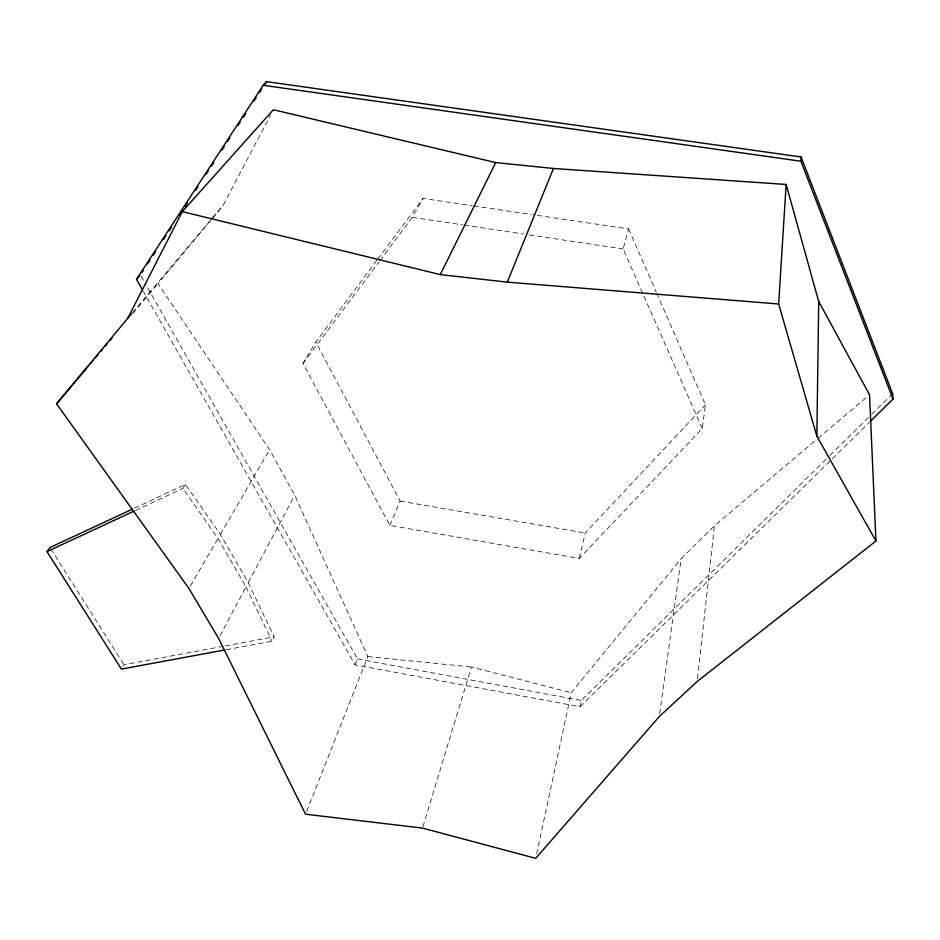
<?xml version="1.0" encoding="UTF-8"?>
<svg xmlns="http://www.w3.org/2000/svg" width="940" height="940" viewBox="0 0 940 940"><rect width="100%" height="100%" fill="white"/><g stroke="black" fill="none" stroke-linecap="round" stroke-linejoin="round"><path stroke-width="0.7" stroke-dasharray="4.7 3.53" d="M697.48 678.61L714.459 525.742L817.107 439.062M376.893 260.321L315.852 342.066L302.986 363.463L389.83 525.389L579.287 558.478L702.239 428.511L705.458 404.823L656.766 293.362M659.657 713.672L681.171 558.677L714.459 525.742M143.021 290.812L355.109 664.886L580.051 706.751L581.331 700.476L828.904 456.476M536.634 854.049L571.238 692.757L681.171 558.677M579.287 558.478L585.232 533.027L705.458 404.823M702.239 428.511L623.161 248.959L628.602 228.913L533.097 214.743M422.93 826.695L471.445 667L571.238 692.757M306.616 811.49L367.834 656.578L294.702 495.192L269.651 449.731L158.002 283.575L211.876 218.891M355.109 664.886L357.505 658.928L146.875 286.371M389.83 525.389L400.135 501.091L315.852 342.066M226.117 649.716L272.012 641.221L274.139 636.815L248.254 582.659L220.395 534.366L185.497 484.441L133.68 508.564M212.804 217.775L223.027 205.508L270.661 114.903M219.995 635.886L245.986 586.924L217.986 538.503L182.924 488.424L185.497 484.441M248.254 582.659L294.702 495.192M379.936 260.591L412.296 217.328L423.106 198.422L472.315 205.719M190.362 585.961L217.986 538.503M220.395 534.366L269.651 449.731M122.717 666.918L124.021 664.733L223.626 646.215M377.762 259.146L423.106 198.422M302.986 363.463L379.067 261.755M132.646 313.643L158.002 283.575M132.493 312.668L223.027 205.508M829.95 455.442L870.687 415.292M871.732 414.258L891.578 394.706M580.051 706.751L831.242 459.801M832.3 458.767L868.924 422.753M818.223 438.122L868.431 395.728M135.419 510.502L182.924 488.424M225.071 645.945L274.139 636.815M367.834 656.578L471.445 667M473.76 205.93L531.64 214.52M412.296 217.328L462.844 224.918M464.289 225.13L523.51 234.013M529.279 234.883L623.161 248.959M400.135 501.091L585.232 533.027M357.505 658.928L581.331 700.476M50.772 548.772L124.021 664.733M141.106 276.16L146.158 285.09M245.986 586.924L272.012 641.221M628.602 228.913L656.179 292.023"/><path stroke-width="1.41" d="M875.939 541.005L816.848 436.137L818.705 301.493L786.145 184.451L553.425 168.471L495.709 162.585L273.375 109.733L182.301 211.629L127.781 318.249L56.565 403.824L188.905 588.464L218.632 638.471L305.547 814.205L422.507 828.093L535.718 858.337L659.257 716.574L697.151 681.524L875.939 541.005L869.547 394.777L818.705 301.493M869.97 421.731L893 399.089L800.88 161.222L801.068 156.98L266.608 81.663L263.176 85.282L136.5 279.321L142.292 289.532M816.848 436.137L778.649 303.996L786.145 184.451M182.301 211.629L440.296 274.598L507.295 282.153L553.425 168.471M440.296 274.598L495.709 162.585M141.987 272.436L143.585 269.992M147.58 263.882L149.977 260.204M153.173 255.316L155.57 251.65M163.548 239.418L165.945 235.752M169.141 230.864L171.538 227.186M179.528 214.966L181.925 211.288M185.121 206.4L187.518 202.734M195.508 190.503L197.905 186.837M205.895 174.605L208.292 170.939M211.488 166.051L213.885 162.373M221.863 150.153L224.261 146.476M227.457 141.588L229.854 137.922M237.844 125.69L240.241 122.024M243.437 117.136L245.834 113.458M253.824 101.238L256.221 97.56M259.416 92.672L261.813 89.006M264.211 85.34L266.608 81.663M224.684 649.986L121.413 669.104L47 551.604L49.985 547.538L132.352 509.186M56.565 403.824L88.501 365.965M90.381 363.745L93.201 360.396M95.081 358.175L97.901 354.838M100.709 351.49L102.589 349.269M105.409 345.932L107.289 343.699M110.109 340.362L111.989 338.13M127.781 318.249L131.553 313.784M136.5 279.321L139.613 275.772M47 551.604L134.091 511.113M507.295 282.153L778.649 303.996M263.176 85.282L800.88 161.222M801.068 156.98L892.624 393.672L893 399.089"/></g></svg>
